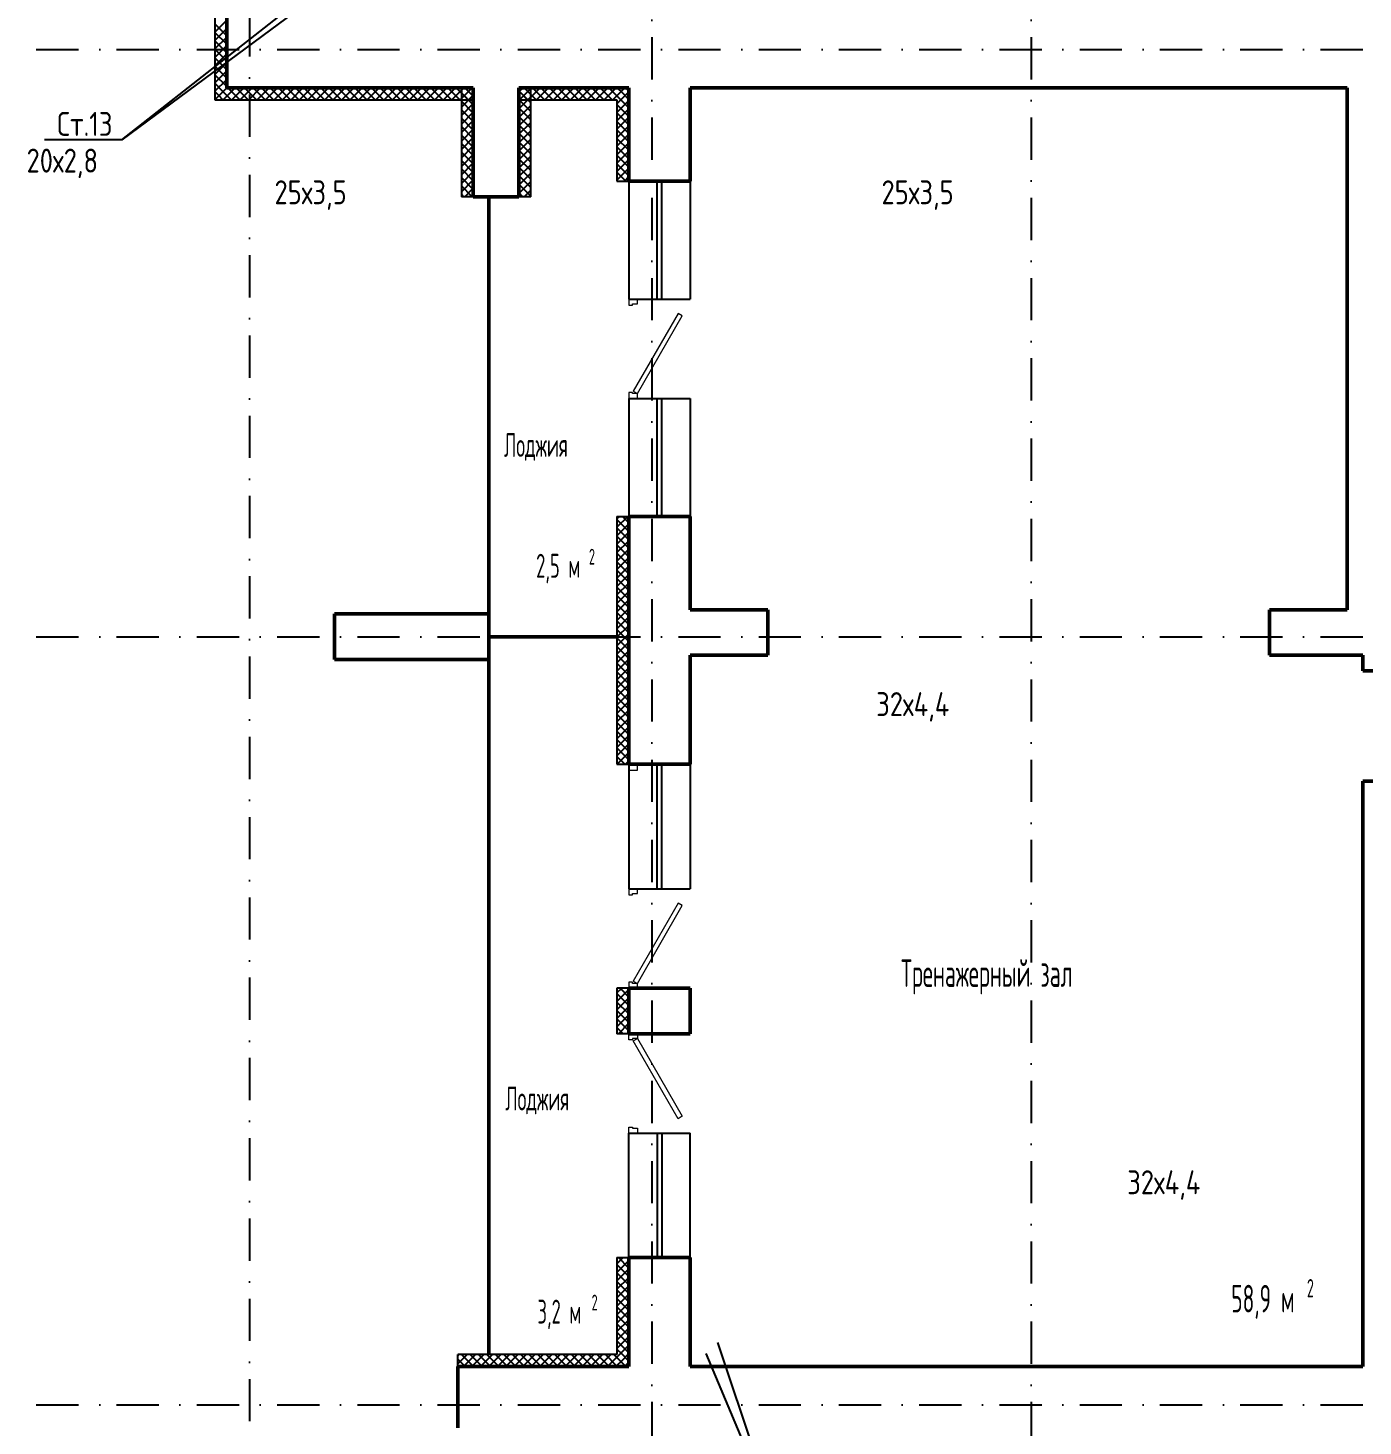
# Model space of a CAD drawing. Extents: x -1560602 to 321118, y -2308202 to -430103.
# Drawn here: x -1505444 to -1494292, y -2182262 to -2170587 of the extents above; entities that cross this region are included whole.
import ezdxf
from ezdxf.enums import TextEntityAlignment as Align

# ---------------------------------------------------------------- set-up
doc = ezdxf.new("R2010")
doc.units = 0
doc.header["$MEASUREMENT"] = 0
doc.linetypes.add('Dot & Dashed', pattern=[670.277762, 352.777767, -176.388884, 0, -141.111112])
doc.linetypes.add('Штрихпунктирная', pattern=[0.670278, 0.352778, -0.176389, 0, -0.141111])
doc.layers.get('0').update_dxf_attribs({"color": 255, "linetype": 'CONTINUOUS'})
doc.layers.add('Двери', color=4, linetype='CONTINUOUS', lineweight=15)
doc.layers.add('стены', color=5, linetype='CONTINUOUS', lineweight=50)
for name, color, linetype in [('Оси', 253, 'Dot & Dashed'), ('отделка', 240, 'CONTINUOUS'), ('Текст', 7, 'CONTINUOUS'), ('Утеплитель', 6, 'CONTINUOUS')]:
    doc.layers.add(name, color=color, linetype=linetype)
doc.styles.get("Standard").update_dxf_attribs({"font": 'spds.shx', "width": 0.7, "height": 250})

msp = doc.modelspace()

# ---------------------------------------------------------------- linework, layer by layer
at = {"color": 0}
for p, q in [((-1503075.2, -2170347.4, 0), (-1504658.8, -2171522.3, 0)), ((-1504658.8, -2171522.3, 0), (-1503169.1, -2170350.5, 0)), ((-1504658.8, -2171522.3, 0), (-1505304.1, -2171522.3, 0)), ((-1499683.6, -2181563.7, 0), (-1499160.5, -2183132.1)), ((-1499160.5, -2183132.1), (-1499777.9, -2181655.4, 0))]:
    msp.add_line(p, q, dxfattribs=at)
at = {"color": 0, "linetype": 'Continuous'}
for p, q in [((-1501593.7, -2175481.2), (-1501593.7, -2171996.2)), ((-1501593.7, -2175861.2), (-1501593.7, -2175481.2)), ((-1501593.7, -2175671.2), (-1500523.7, -2175671.2)), ((-1501593.7, -2181666.2), (-1501593.7, -2175861.2))]:
    msp.add_line(p, q, dxfattribs=at)
at = {"layer": 'Двери', "color": 0, "linetype": 'Continuous'}
for p, q in [((-1500423.7, -2172851.2), (-1500423.7, -2172901.2)), ((-1500353.7, -2172891.2), (-1500353.7, -2172851.2)), ((-1500423.7, -2172901.2), (-1500393.7, -2172901.2)), ((-1500393.7, -2172901.2), (-1500393.7, -2172891.2)), ((-1500393.7, -2172891.2), (-1500353.7, -2172891.2)), ((-1500013.4, -2172971.7), (-1500388.4, -2173621.2)), ((-1499978.7, -2172991.7), (-1500013.4, -2172971.7)), ((-1500353.7, -2173641.2), (-1499978.7, -2172991.7)), ((-1500393.7, -2173631.2), (-1500423.7, -2173631.2)), ((-1500423.7, -2173631.2), (-1500423.7, -2173681.2)), ((-1500393.7, -2173641.2), (-1500393.7, -2173631.2)), ((-1500353.7, -2173641.2), (-1500393.7, -2173641.2)), ((-1500388.4, -2173621.2), (-1500353.7, -2173641.2)), ((-1500353.7, -2173681.2), (-1500353.7, -2173641.2)), ((-1500423.7, -2176736.2), (-1500423.7, -2176786.2)), ((-1500423.7, -2176786.2), (-1500353.7, -2176786.2)), ((-1500353.7, -2176786.2), (-1500353.7, -2176736.2)), ((-1500423.7, -2177776.2), (-1500423.7, -2177826.2)), ((-1500423.7, -2177826.2), (-1500393.7, -2177826.2)), ((-1500393.7, -2177826.2), (-1500393.7, -2177816.2)), ((-1500393.7, -2177816.2), (-1500353.7, -2177816.2)), ((-1500353.7, -2177816.2), (-1500353.7, -2177776.2)), ((-1500013.4, -2177896.7), (-1500388.4, -2178546.2)), ((-1500353.7, -2178566.2), (-1499978.7, -2177916.7)), ((-1499978.7, -2177916.7), (-1500013.4, -2177896.7)), ((-1500393.7, -2178556.2), (-1500423.7, -2178556.2)), ((-1500423.7, -2178556.2), (-1500423.7, -2178606.2)), ((-1500393.7, -2178566.2), (-1500393.7, -2178556.2)), ((-1500353.7, -2178566.2), (-1500393.7, -2178566.2)), ((-1500388.4, -2178546.2), (-1500353.7, -2178566.2)), ((-1500353.7, -2178606.2), (-1500353.7, -2178566.2)), ((-1500423.7, -2179036.2), (-1500423.7, -2178986.2)), ((-1500393.7, -2179036.2), (-1500423.7, -2179036.2)), ((-1500353.7, -2179026.2), (-1500393.7, -2179026.2)), ((-1500393.7, -2179026.2), (-1500393.7, -2179036.2)), ((-1500388.4, -2179046.2), (-1500353.7, -2179026.2)), ((-1500013.4, -2179695.7), (-1500388.4, -2179046.2)), ((-1500353.7, -2178986.2), (-1500353.7, -2179026.2)), ((-1500353.7, -2179026.2), (-1499978.7, -2179675.7)), ((-1499978.7, -2179675.7), (-1500013.4, -2179695.7)), ((-1500423.7, -2179816.2), (-1500423.7, -2179766.2)), ((-1500423.7, -2179766.2), (-1500393.7, -2179766.2)), ((-1500393.7, -2179766.2), (-1500393.7, -2179776.2)), ((-1500393.7, -2179776.2), (-1500353.7, -2179776.2)), ((-1500353.7, -2179776.2), (-1500353.7, -2179816.2))]:
    msp.add_line(p, q, dxfattribs=at)
at = {"layer": 'Оси', "color": 0, "linetype": 'Штрихпунктирная', "lineweight": -3, "ltscale": 1000}
for p, q in [((-1500233.7, -2155916.2), (-1500233.7, -2200993.8)), ((-1497063.7, -2155916.2), (-1497063.7, -2213001.2)), ((-1503593.7, -2157736.2), (-1503593.7, -2188846.2)), ((-1505373.6, -2170766.2), (-1478918.7, -2170766.2)), ((-1505373.6, -2175671.2), (-1478918.7, -2175671.2)), ((-1505373.6, -2182086.2), (-1478918.7, -2182086.2))]:
    msp.add_line(p, q, dxfattribs=at)
at = {"layer": 'отделка', "color": 0, "ltscale": 100}
for p, q in [((-1500423.7, -2171866.2), (-1500423.7, -2172851.2)), ((-1500188.7, -2172851.2), (-1500188.7, -2171866.2)), ((-1500148.7, -2172851.2), (-1500148.7, -2171866.2)), ((-1499913.7, -2171866.2), (-1499913.7, -2172851.2)), ((-1500423.7, -2172851.2), (-1499913.7, -2172851.2)), ((-1500423.7, -2173681.2), (-1500423.7, -2174666.2)), ((-1500423.7, -2173681.2), (-1499913.7, -2173681.2)), ((-1500188.7, -2174666.2), (-1500188.7, -2173681.2)), ((-1500148.7, -2174666.2), (-1500148.7, -2173681.2)), ((-1499913.7, -2173681.2), (-1499913.7, -2174666.2)), ((-1500423.7, -2176736.2), (-1500423.7, -2177776.2)), ((-1500188.7, -2177776.2), (-1500188.7, -2176736.2)), ((-1500148.7, -2177776.2), (-1500148.7, -2176736.2)), ((-1499913.7, -2176736.2), (-1499913.7, -2177776.2)), ((-1500423.7, -2177776.2), (-1499913.7, -2177776.2)), ((-1500423.7, -2180856.2), (-1500423.7, -2179816.2)), ((-1500423.7, -2179816.2), (-1499913.7, -2179816.2)), ((-1500188.7, -2179816.2), (-1500188.7, -2180856.2)), ((-1500148.7, -2179816.2), (-1500148.7, -2180856.2)), ((-1499913.7, -2180856.2), (-1499913.7, -2179816.2))]:
    msp.add_line(p, q, dxfattribs=at)
at = {"layer": 'стены', "color": 0, "linetype": 'Continuous'}
for p, q in [((-1503783.7, -2158546.2), (-1503783.7, -2171086.2)), ((-1503783.7, -2171086.2), (-1501723.7, -2171086.2)), ((-1501723.7, -2171086.2), (-1501723.7, -2171996.2)), ((-1501343.7, -2171086.2), (-1501343.7, -2171996.2)), ((-1501343.7, -2171086.2), (-1500423.7, -2171086.2)), ((-1500423.7, -2171086.2), (-1500423.7, -2171866.2)), ((-1499913.7, -2171086.2), (-1494423.7, -2171086.2)), ((-1499913.7, -2171866.2), (-1499913.7, -2171086.2)), ((-1494423.7, -2171086.2), (-1494423.7, -2175446.2)), ((-1500423.7, -2171866.2), (-1500353.7, -2171866.2)), ((-1500423.7, -2171866.2), (-1500353.7, -2171866.2)), ((-1500353.7, -2171866.2), (-1499913.7, -2171866.2)), ((-1501723.7, -2171996.2), (-1501343.7, -2171996.2)), ((-1500423.7, -2174666.2), (-1500423.7, -2176736.2)), ((-1500423.7, -2174666.2), (-1500353.7, -2174666.2)), ((-1500423.7, -2174666.2), (-1500353.7, -2174666.2)), ((-1500353.7, -2174666.2), (-1499913.7, -2174666.2)), ((-1499913.7, -2175446.2), (-1499913.7, -2174666.2)), ((-1501593.7, -2175481.2), (-1502883.7, -2175481.2)), ((-1502883.7, -2175481.2), (-1502883.7, -2175861.2)), ((-1499263.7, -2175446.2), (-1499913.7, -2175446.2)), ((-1499263.7, -2175446.2), (-1499263.7, -2175826.2)), ((-1494423.7, -2175446.2), (-1495073.7, -2175446.2)), ((-1495073.7, -2175446.2), (-1495073.7, -2175826.2)), ((-1502883.7, -2175861.2), (-1501593.7, -2175861.2)), ((-1499913.7, -2176736.2), (-1499913.7, -2175826.2)), ((-1499913.7, -2175826.2), (-1499263.7, -2175826.2)), ((-1495073.7, -2175826.2), (-1494293.7, -2175826.2)), ((-1494293.7, -2175826.2), (-1494293.7, -2175956.2)), ((-1493913.7, -2175956.2), (-1494293.7, -2175956.2)), ((-1500423.7, -2176736.2), (-1499913.7, -2176736.2)), ((-1493913.7, -2176876.2), (-1494293.7, -2176876.2)), ((-1494293.7, -2176876.2), (-1494293.7, -2181766.2)), ((-1500423.7, -2178606.2), (-1500423.7, -2178986.2)), ((-1500353.7, -2178606.2), (-1500423.7, -2178606.2)), ((-1500423.7, -2178606.2), (-1500353.7, -2178606.2)), ((-1500353.7, -2178606.2), (-1500423.7, -2178606.2)), ((-1499913.7, -2178606.2), (-1500353.7, -2178606.2)), ((-1499913.7, -2178986.2), (-1499913.7, -2178606.2)), ((-1500353.7, -2178986.2), (-1500423.7, -2178986.2)), ((-1500423.7, -2178986.2), (-1500353.7, -2178986.2)), ((-1500353.7, -2178986.2), (-1500423.7, -2178986.2)), ((-1499913.7, -2178986.2), (-1500353.7, -2178986.2)), ((-1500423.7, -2180856.2), (-1500423.7, -2181766.2)), ((-1500423.7, -2180856.2), (-1500353.7, -2180856.2)), ((-1500423.7, -2180856.2), (-1500353.7, -2180856.2)), ((-1500353.7, -2180856.2), (-1499913.7, -2180856.2)), ((-1499913.7, -2181766.2), (-1499913.7, -2180856.2)), ((-1501853.7, -2181766.2), (-1500423.7, -2181766.2)), ((-1501853.7, -2182276.2), (-1501853.7, -2181766.2)), ((-1500423.7, -2181766.2), (-1500423.7, -2181766.2)), ((-1494293.7, -2181766.2), (-1499913.7, -2181766.2)), ((-1494293.7, -2181766.2), (-1499913.7, -2181766.2))]:
    msp.add_line(p, q, dxfattribs=at)
at = {"layer": 'стены', "color": 0, "ltscale": 100}
for p, q in [((-1501593.7, -2171996.2), (-1501593.7, -2181666.2)), ((-1500523.7, -2175671.2), (-1501593.7, -2175671.2))]:
    msp.add_line(p, q, dxfattribs=at)
at = {"layer": 'Утеплитель', "color": 0, "linetype": 'Continuous'}
for p, q in [((-1503883.7, -2158446.2), (-1503883.7, -2171186.2)), ((-1503883.7, -2170621.4), (-1503783.7, -2170521.4)), ((-1503783.7, -2170653.1), (-1503883.7, -2170553.1)), ((-1503883.7, -2170692.1), (-1503783.7, -2170592.1)), ((-1503783.7, -2170723.9), (-1503883.7, -2170623.9)), ((-1503883.7, -2170762.9), (-1503783.7, -2170662.9)), ((-1503783.7, -2170794.6), (-1503883.7, -2170694.6)), ((-1503883.7, -2170833.6), (-1503783.7, -2170733.6)), ((-1503783.7, -2170865.3), (-1503883.7, -2170765.3)), ((-1503883.7, -2170904.3), (-1503783.7, -2170804.3)), ((-1503783.7, -2170936), (-1503883.7, -2170836)), ((-1503883.7, -2170975), (-1503783.7, -2170875)), ((-1503783.7, -2171006.7), (-1503883.7, -2170906.7)), ((-1503883.7, -2171045.7), (-1503783.7, -2170945.7)), ((-1503783.7, -2171077.4), (-1503883.7, -2170977.4)), ((-1503883.7, -2171116.4), (-1503783.7, -2171016.4)), ((-1503814.7, -2171117.2), (-1503883.7, -2171048.1)), ((-1503882.8, -2171186.2), (-1503782.8, -2171086.2)), ((-1503812.1, -2171186.2), (-1503712.1, -2171086.2)), ((-1503674.9, -2171186.2), (-1503774.9, -2171086.2)), ((-1503741.4, -2171186.2), (-1503641.4, -2171086.2)), ((-1503604.2, -2171186.2), (-1503704.2, -2171086.2)), ((-1503670.7, -2171186.2), (-1503570.7, -2171086.2)), ((-1503533.5, -2171186.2), (-1503633.5, -2171086.2)), ((-1503600, -2171186.2), (-1503500, -2171086.2)), ((-1503462.8, -2171186.2), (-1503562.8, -2171086.2)), ((-1503529.3, -2171186.2), (-1503429.3, -2171086.2)), ((-1503392.1, -2171186.2), (-1503492.1, -2171086.2)), ((-1503458.6, -2171186.2), (-1503358.6, -2171086.2)), ((-1503321.4, -2171186.2), (-1503421.4, -2171086.2)), ((-1503387.8, -2171186.2), (-1503287.8, -2171086.2)), ((-1503250.7, -2171186.2), (-1503350.7, -2171086.2)), ((-1503317.1, -2171186.2), (-1503217.1, -2171086.2)), ((-1503180, -2171186.2), (-1503280, -2171086.2)), ((-1503246.4, -2171186.2), (-1503146.4, -2171086.2)), ((-1503109.3, -2171186.2), (-1503209.3, -2171086.2)), ((-1503175.7, -2171186.2), (-1503075.7, -2171086.2)), ((-1503038.5, -2171186.2), (-1503138.5, -2171086.2)), ((-1503105, -2171186.2), (-1503005, -2171086.2)), ((-1502967.8, -2171186.2), (-1503067.8, -2171086.2)), ((-1503034.3, -2171186.2), (-1502934.3, -2171086.2)), ((-1502897.1, -2171186.2), (-1502997.1, -2171086.2)), ((-1502963.6, -2171186.2), (-1502863.6, -2171086.2)), ((-1502826.4, -2171186.2), (-1502926.4, -2171086.2)), ((-1502892.9, -2171186.2), (-1502792.9, -2171086.2)), ((-1502755.7, -2171186.2), (-1502855.7, -2171086.2)), ((-1502822.2, -2171186.2), (-1502722.2, -2171086.2)), ((-1502685, -2171186.2), (-1502785, -2171086.2)), ((-1502751.4, -2171186.2), (-1502651.4, -2171086.2)), ((-1502614.3, -2171186.2), (-1502714.3, -2171086.2)), ((-1502680.7, -2171186.2), (-1502580.7, -2171086.2)), ((-1502543.6, -2171186.2), (-1502643.6, -2171086.2)), ((-1502610, -2171186.2), (-1502510, -2171086.2)), ((-1502472.9, -2171186.2), (-1502572.9, -2171086.2)), ((-1502539.3, -2171186.2), (-1502439.3, -2171086.2)), ((-1502402.1, -2171186.2), (-1502502.1, -2171086.2)), ((-1502468.6, -2171186.2), (-1502368.6, -2171086.2)), ((-1502331.4, -2171186.2), (-1502431.4, -2171086.2)), ((-1502397.9, -2171186.2), (-1502297.9, -2171086.2)), ((-1502260.7, -2171186.2), (-1502360.7, -2171086.2)), ((-1502327.2, -2171186.2), (-1502227.2, -2171086.2)), ((-1502190, -2171186.2), (-1502290, -2171086.2)), ((-1502256.5, -2171186.2), (-1502156.5, -2171086.2)), ((-1502119.3, -2171186.2), (-1502219.3, -2171086.2)), ((-1502185.8, -2171186.2), (-1502085.8, -2171086.2)), ((-1502048.6, -2171186.2), (-1502148.6, -2171086.2)), ((-1502115.1, -2171186.2), (-1502015.1, -2171086.2)), ((-1501977.9, -2171186.2), (-1502077.9, -2171086.2)), ((-1502044.3, -2171186.2), (-1501944.3, -2171086.2)), ((-1501907.2, -2171186.2), (-1502007.2, -2171086.2)), ((-1501973.6, -2171186.2), (-1501873.6, -2171086.2)), ((-1501836.5, -2171186.2), (-1501936.5, -2171086.2)), ((-1501902.9, -2171186.2), (-1501802.9, -2171086.2)), ((-1501765.7, -2171186.2), (-1501865.7, -2171086.2)), ((-1501832.2, -2171186.2), (-1501732.2, -2171086.2)), ((-1501823.7, -2171086.2), (-1501823.7, -2171996.2)), ((-1501823.7, -2171107), (-1501802.9, -2171086.2)), ((-1501823.7, -2171177.7), (-1501732.2, -2171086.2)), ((-1501723.7, -2171157.5), (-1501795, -2171086.2)), ((-1501723.7, -2171157.5), (-1501795, -2171086.2)), ((-1501723.7, -2171086.8), (-1501724.3, -2171086.2)), ((-1501723.7, -2171086.8), (-1501724.3, -2171086.2)), ((-1501343.7, -2171122), (-1501307.9, -2171086.2)), ((-1501343.7, -2171122), (-1501307.9, -2171086.2)), ((-1501343.7, -2171192.7), (-1501243.7, -2171092.7)), ((-1501337.2, -2171186.2), (-1501237.2, -2171086.2)), ((-1501200.1, -2171186.2), (-1501300.1, -2171086.2)), ((-1501243.7, -2171142.5), (-1501300.1, -2171086.2)), ((-1501266.5, -2171186.2), (-1501166.5, -2171086.2)), ((-1501243.7, -2171996.2), (-1501243.7, -2171086.2)), ((-1501129.4, -2171186.2), (-1501229.4, -2171086.2)), ((-1501195.8, -2171186.2), (-1501095.8, -2171086.2)), ((-1501058.6, -2171186.2), (-1501158.6, -2171086.2)), ((-1501125.1, -2171186.2), (-1501025.1, -2171086.2)), ((-1500987.9, -2171186.2), (-1501087.9, -2171086.2)), ((-1501054.4, -2171186.2), (-1500954.4, -2171086.2)), ((-1500917.2, -2171186.2), (-1501017.2, -2171086.2)), ((-1500983.7, -2171186.2), (-1500883.7, -2171086.2)), ((-1500846.5, -2171186.2), (-1500946.5, -2171086.2)), ((-1500913, -2171186.2), (-1500813, -2171086.2)), ((-1500775.8, -2171186.2), (-1500875.8, -2171086.2)), ((-1500842.3, -2171186.2), (-1500742.3, -2171086.2)), ((-1500705.1, -2171186.2), (-1500805.1, -2171086.2)), ((-1500771.5, -2171186.2), (-1500671.5, -2171086.2)), ((-1500634.4, -2171186.2), (-1500734.4, -2171086.2)), ((-1500700.8, -2171186.2), (-1500600.8, -2171086.2)), ((-1500563.7, -2171186.2), (-1500663.7, -2171086.2)), ((-1500630.1, -2171186.2), (-1500530.1, -2171086.2)), ((-1500508.3, -2171170.8), (-1500593, -2171086.2)), ((-1500559.4, -2171186.2), (-1500459.4, -2171086.2)), ((-1500473, -2171135.5), (-1500522.2, -2171086.2)), ((-1500437.6, -2171100.1), (-1500451.5, -2171086.2)), ((-1500423.7, -2171114), (-1500437.6, -2171100.1)), ((-1503850, -2171152.5), (-1503883.7, -2171118.8)), ((-1503883.7, -2171186.2), (-1501723.7, -2171186.2)), ((-1503816.4, -2171186.2), (-1503850, -2171152.5)), ((-1503745.6, -2171186.2), (-1503814.7, -2171117.2)), ((-1501723.7, -2171228.2), (-1501823.7, -2171128.2)), ((-1501823.7, -2171248.4), (-1501723.7, -2171148.4)), ((-1501723.7, -2171298.9), (-1501823.7, -2171198.9)), ((-1501823.7, -2171319.2), (-1501723.7, -2171219.2)), ((-1501761.5, -2171186.2), (-1501723.7, -2171148.4)), ((-1501270.8, -2171186.2), (-1501343.7, -2171113.2)), ((-1501243.7, -2171213.2), (-1501343.7, -2171113.2)), ((-1501343.7, -2171263.4), (-1501243.7, -2171163.4)), ((-1501341.5, -2171186.2), (-1501343.7, -2171184)), ((-1501243.7, -2171284), (-1501343.7, -2171184)), ((-1501343.7, -2171186.2), (-1500523.7, -2171186.2)), ((-1500523.7, -2171221.2), (-1500423.7, -2171121.2)), ((-1500523.7, -2171186.2), (-1500523.7, -2171866.2)), ((-1500523.7, -2171291.9), (-1500423.7, -2171191.9)), ((-1500423.7, -2171255.4), (-1500508.3, -2171170.8)), ((-1500423.7, -2171184.7), (-1500473, -2171135.5)), ((-1501723.7, -2171369.6), (-1501823.7, -2171269.6)), ((-1501823.7, -2171389.9), (-1501723.7, -2171289.9)), ((-1501723.7, -2171440.4), (-1501823.7, -2171340.4)), ((-1501343.7, -2171334.1), (-1501243.7, -2171234.1)), ((-1501243.7, -2171354.7), (-1501343.7, -2171254.7)), ((-1501343.7, -2171404.8), (-1501243.7, -2171304.8)), ((-1501243.7, -2171425.4), (-1501343.7, -2171325.4)), ((-1500423.7, -2171326.1), (-1500523.7, -2171226.1)), ((-1500523.7, -2171362.7), (-1500423.7, -2171262.7)), ((-1500423.7, -2171396.8), (-1500523.7, -2171296.8)), ((-1500523.7, -2171433.4), (-1500423.7, -2171333.4)), ((-1501823.7, -2171460.6), (-1501723.7, -2171360.6)), ((-1501723.7, -2171511.1), (-1501823.7, -2171411.1)), ((-1501823.7, -2171531.3), (-1501723.7, -2171431.3)), ((-1501343.7, -2171475.5), (-1501243.7, -2171375.5)), ((-1501243.7, -2171496.1), (-1501343.7, -2171396.1)), ((-1501343.7, -2171546.3), (-1501243.7, -2171446.3)), ((-1500423.7, -2171467.6), (-1500523.7, -2171367.6)), ((-1500523.7, -2171504.1), (-1500423.7, -2171404.1)), ((-1500423.7, -2171538.3), (-1500523.7, -2171438.3)), ((-1501723.7, -2171581.8), (-1501823.7, -2171481.8)), ((-1501823.7, -2171602), (-1501723.7, -2171502)), ((-1501723.7, -2171652.5), (-1501823.7, -2171552.5)), ((-1501823.7, -2171672.7), (-1501723.7, -2171572.7)), ((-1501243.7, -2171566.8), (-1501343.7, -2171466.8)), ((-1501343.7, -2171617), (-1501243.7, -2171517)), ((-1501243.7, -2171637.5), (-1501343.7, -2171537.5)), ((-1500523.7, -2171574.8), (-1500423.7, -2171474.8)), ((-1500423.7, -2171609), (-1500523.7, -2171509)), ((-1500523.7, -2171645.5), (-1500423.7, -2171545.5)), ((-1501723.7, -2171723.2), (-1501823.7, -2171623.2)), ((-1501823.7, -2171743.4), (-1501723.7, -2171643.4)), ((-1501343.7, -2171687.7), (-1501243.7, -2171587.7)), ((-1501243.7, -2171708.2), (-1501343.7, -2171608.2)), ((-1501343.7, -2171758.4), (-1501243.7, -2171658.4)), ((-1501243.7, -2171778.9), (-1501343.7, -2171678.9)), ((-1500423.7, -2171679.7), (-1500523.7, -2171579.7)), ((-1500523.7, -2171716.2), (-1500423.7, -2171616.2)), ((-1500423.7, -2171750.4), (-1500523.7, -2171650.4)), ((-1500523.7, -2171786.9), (-1500423.7, -2171686.9)), ((-1501723.7, -2171793.9), (-1501823.7, -2171693.9)), ((-1501823.7, -2171814.1), (-1501723.7, -2171714.1)), ((-1501723.7, -2171864.6), (-1501823.7, -2171764.6)), ((-1501823.7, -2171884.8), (-1501723.7, -2171784.8)), ((-1501343.7, -2171829.1), (-1501243.7, -2171729.1)), ((-1501243.7, -2171849.6), (-1501343.7, -2171749.6)), ((-1501343.7, -2171899.8), (-1501243.7, -2171799.8)), ((-1500423.7, -2171821.1), (-1500523.7, -2171721.1)), ((-1500523.7, -2171857.6), (-1500423.7, -2171757.6)), ((-1500449.4, -2171866.2), (-1500523.7, -2171791.8)), ((-1501723.7, -2171935.3), (-1501823.7, -2171835.3)), ((-1501823.7, -2171955.5), (-1501723.7, -2171855.5)), ((-1501733.6, -2171996.2), (-1501823.7, -2171906)), ((-1501243.7, -2171920.4), (-1501343.7, -2171820.4)), ((-1501343.7, -2171970.5), (-1501243.7, -2171870.5)), ((-1501243.7, -2171991.1), (-1501343.7, -2171891.1)), ((-1500520.1, -2171866.2), (-1500523.7, -2171862.5)), ((-1500523.7, -2171866.2), (-1500423.7, -2171866.2)), ((-1500461.6, -2171866.2), (-1500423.7, -2171828.3)), ((-1501804.3, -2171996.2), (-1501823.7, -2171976.7)), ((-1501793.7, -2171996.2), (-1501723.7, -2171926.3)), ((-1501309.3, -2171996.2), (-1501343.7, -2171961.8)), ((-1501298.7, -2171996.2), (-1501243.7, -2171941.2)), ((-1500523.7, -2174666.2), (-1500423.7, -2174666.2)), ((-1500523.7, -2174666.2), (-1500523.7, -2176736.2)), ((-1500523.7, -2174686.1), (-1500503.9, -2174666.2)), ((-1500523.7, -2174756.8), (-1500433.2, -2174666.2)), ((-1500423.7, -2174791), (-1500523.7, -2174691)), ((-1500523.7, -2174827.5), (-1500423.7, -2174727.5)), ((-1500423.7, -2174720.3), (-1500477.8, -2174666.2)), ((-1500423.7, -2174861.7), (-1500523.7, -2174761.7)), ((-1500523.7, -2174898.2), (-1500423.7, -2174798.2)), ((-1500423.7, -2174932.4), (-1500523.7, -2174832.4)), ((-1500523.7, -2174968.9), (-1500423.7, -2174868.9)), ((-1500423.7, -2175003.1), (-1500523.7, -2174903.1)), ((-1500523.7, -2175039.6), (-1500423.7, -2174939.6)), ((-1500423.7, -2175073.8), (-1500523.7, -2174973.8)), ((-1500523.7, -2175110.3), (-1500423.7, -2175010.3)), ((-1500423.7, -2175144.5), (-1500523.7, -2175044.5)), ((-1500523.7, -2175181), (-1500423.7, -2175081)), ((-1500423.7, -2175215.2), (-1500523.7, -2175115.2)), ((-1500523.7, -2175251.7), (-1500423.7, -2175151.7)), ((-1500423.7, -2175285.9), (-1500523.7, -2175185.9)), ((-1500523.7, -2175322.5), (-1500423.7, -2175222.5)), ((-1500423.7, -2175356.6), (-1500523.7, -2175256.6)), ((-1500523.7, -2175393.2), (-1500423.7, -2175293.2)), ((-1500423.7, -2175427.4), (-1500523.7, -2175327.4)), ((-1500523.7, -2175463.9), (-1500423.7, -2175363.9)), ((-1500423.7, -2175498.1), (-1500523.7, -2175398.1)), ((-1500523.7, -2175534.6), (-1500423.7, -2175434.6)), ((-1500423.7, -2175568.8), (-1500523.7, -2175468.8)), ((-1500523.7, -2175605.3), (-1500423.7, -2175505.3)), ((-1500423.7, -2175639.5), (-1500523.7, -2175539.5)), ((-1500523.7, -2175676), (-1500423.7, -2175576)), ((-1500423.7, -2175710.2), (-1500523.7, -2175610.2)), ((-1500523.7, -2175746.7), (-1500423.7, -2175646.7)), ((-1500423.7, -2175780.9), (-1500523.7, -2175680.9)), ((-1500523.7, -2175817.4), (-1500423.7, -2175717.4)), ((-1500423.7, -2175851.6), (-1500523.7, -2175751.6)), ((-1500523.7, -2175888.1), (-1500423.7, -2175788.1)), ((-1500423.7, -2175922.3), (-1500523.7, -2175822.3)), ((-1500523.7, -2175958.9), (-1500423.7, -2175858.9)), ((-1500423.7, -2175993), (-1500523.7, -2175893)), ((-1500523.7, -2176029.6), (-1500423.7, -2175929.6)), ((-1500423.7, -2176063.8), (-1500523.7, -2175963.8)), ((-1500523.7, -2176100.3), (-1500423.7, -2176000.3)), ((-1500423.7, -2176134.5), (-1500523.7, -2176034.5)), ((-1500523.7, -2176171), (-1500423.7, -2176071)), ((-1500423.7, -2176205.2), (-1500523.7, -2176105.2)), ((-1500523.7, -2176241.7), (-1500423.7, -2176141.7)), ((-1500423.7, -2176275.9), (-1500523.7, -2176175.9)), ((-1500523.7, -2176312.4), (-1500423.7, -2176212.4)), ((-1500423.7, -2176346.6), (-1500523.7, -2176246.6)), ((-1500523.7, -2176383.1), (-1500423.7, -2176283.1)), ((-1500423.7, -2176417.3), (-1500523.7, -2176317.3)), ((-1500523.7, -2176453.8), (-1500423.7, -2176353.8)), ((-1500423.7, -2176488), (-1500523.7, -2176388)), ((-1500523.7, -2176524.5), (-1500423.7, -2176424.5)), ((-1500423.7, -2176558.7), (-1500523.7, -2176458.7)), ((-1500523.7, -2176595.2), (-1500423.7, -2176495.2)), ((-1500423.7, -2176629.4), (-1500523.7, -2176529.4)), ((-1500523.7, -2176666), (-1500423.7, -2176566)), ((-1500423.7, -2176700.1), (-1500523.7, -2176600.1)), ((-1500458.4, -2176736.2), (-1500523.7, -2176670.9)), ((-1500523.3, -2176736.2), (-1500423.7, -2176636.7)), ((-1500452.6, -2176736.2), (-1500423.7, -2176707.4)), ((-1500523.7, -2176736.2), (-1500423.7, -2176736.2)), ((-1500423.7, -2178606.2), (-1500523.7, -2178606.2)), ((-1500523.7, -2178606.2), (-1500523.7, -2178986.2)), ((-1500523.7, -2178645.9), (-1500484.1, -2178606.2)), ((-1500523.7, -2178716.6), (-1500423.7, -2178616.6)), ((-1500423.7, -2178750.8), (-1500523.7, -2178650.8)), ((-1500523.7, -2178787.3), (-1500423.7, -2178687.3)), ((-1500423.7, -2178680), (-1500497.6, -2178606.2)), ((-1500423.7, -2178609.3), (-1500426.9, -2178606.2)), ((-1500423.7, -2178821.5), (-1500523.7, -2178721.5)), ((-1500523.7, -2178858), (-1500423.7, -2178758)), ((-1500423.7, -2178892.2), (-1500523.7, -2178792.2)), ((-1500523.7, -2178928.7), (-1500423.7, -2178828.7)), ((-1500423.7, -2178962.9), (-1500523.7, -2178862.9)), ((-1500510.5, -2178986.2), (-1500423.7, -2178899.4)), ((-1500471.1, -2178986.2), (-1500523.7, -2178933.6)), ((-1500423.7, -2178986.2), (-1500523.7, -2178986.2)), ((-1500439.8, -2178986.2), (-1500423.7, -2178970.1)), ((-1500523.7, -2180856.2), (-1500423.7, -2180856.2)), ((-1500523.7, -2180856.2), (-1500523.7, -2181666.2)), ((-1500523.7, -2180908.6), (-1500471.3, -2180856.2)), ((-1500523.7, -2180979.3), (-1500423.7, -2180879.3)), ((-1500423.7, -2181013.5), (-1500523.7, -2180913.5)), ((-1500423.7, -2180942.8), (-1500510.3, -2180856.2)), ((-1500423.7, -2180872.1), (-1500439.6, -2180856.2)), ((-1500523.7, -2181050), (-1500423.7, -2180950)), ((-1500423.7, -2181084.2), (-1500523.7, -2180984.2)), ((-1500523.7, -2181120.7), (-1500423.7, -2181020.7)), ((-1500423.7, -2181154.9), (-1500523.7, -2181054.9)), ((-1500523.7, -2181191.4), (-1500423.7, -2181091.4)), ((-1500423.7, -2181225.6), (-1500523.7, -2181125.6)), ((-1500523.7, -2181262.2), (-1500423.7, -2181162.2)), ((-1500423.7, -2181296.3), (-1500523.7, -2181196.3)), ((-1500523.7, -2181332.9), (-1500423.7, -2181232.9)), ((-1500423.7, -2181367.1), (-1500523.7, -2181267.1)), ((-1500523.7, -2181403.6), (-1500423.7, -2181303.6)), ((-1500423.7, -2181437.8), (-1500523.7, -2181337.8)), ((-1500523.7, -2181474.3), (-1500423.7, -2181374.3)), ((-1500423.7, -2181508.5), (-1500523.7, -2181408.5)), ((-1500523.7, -2181545), (-1500423.7, -2181445)), ((-1500423.7, -2181579.2), (-1500523.7, -2181479.2)), ((-1500523.7, -2181615.7), (-1500423.7, -2181515.7)), ((-1500423.7, -2181649.9), (-1500523.7, -2181549.9)), ((-1500503.5, -2181666.2), (-1500423.7, -2181586.4)), ((-1500523.7, -2181666.2), (-1501853.7, -2181666.2)), ((-1501853.7, -2181766.2), (-1501853.7, -2181666.2)), ((-1501853.7, -2181672.9), (-1501847, -2181666.2)), ((-1501853.7, -2181743.6), (-1501776.3, -2181666.2)), ((-1501792.3, -2181766.2), (-1501853.7, -2181704.8)), ((-1501721.6, -2181766.2), (-1501821.6, -2181666.2)), ((-1501805.6, -2181766.2), (-1501705.6, -2181666.2)), ((-1501650.9, -2181766.2), (-1501750.9, -2181666.2)), ((-1501734.9, -2181766.2), (-1501634.9, -2181666.2)), ((-1501580.2, -2181766.2), (-1501680.2, -2181666.2)), ((-1501664.2, -2181766.2), (-1501564.2, -2181666.2)), ((-1501509.5, -2181766.2), (-1501609.5, -2181666.2)), ((-1501593.5, -2181766.2), (-1501493.5, -2181666.2)), ((-1501438.8, -2181766.2), (-1501538.8, -2181666.2)), ((-1501522.8, -2181766.2), (-1501422.8, -2181666.2)), ((-1501368.1, -2181766.2), (-1501468.1, -2181666.2)), ((-1501452.1, -2181766.2), (-1501352.1, -2181666.2)), ((-1501297.4, -2181766.2), (-1501397.4, -2181666.2)), ((-1501381.3, -2181766.2), (-1501281.3, -2181666.2)), ((-1501226.7, -2181766.2), (-1501326.7, -2181666.2)), ((-1501310.6, -2181766.2), (-1501210.6, -2181666.2)), ((-1501156, -2181766.2), (-1501256, -2181666.2)), ((-1501239.9, -2181766.2), (-1501139.9, -2181666.2)), ((-1501085.2, -2181766.2), (-1501185.2, -2181666.2)), ((-1501169.2, -2181766.2), (-1501069.2, -2181666.2)), ((-1501014.5, -2181766.2), (-1501114.5, -2181666.2)), ((-1501098.5, -2181766.2), (-1500998.5, -2181666.2)), ((-1500943.8, -2181766.2), (-1501043.8, -2181666.2)), ((-1501027.8, -2181766.2), (-1500927.8, -2181666.2)), ((-1500873.1, -2181766.2), (-1500973.1, -2181666.2)), ((-1500957.1, -2181766.2), (-1500857.1, -2181666.2)), ((-1500802.4, -2181766.2), (-1500902.4, -2181666.2)), ((-1500886.4, -2181766.2), (-1500786.4, -2181666.2)), ((-1500731.7, -2181766.2), (-1500831.7, -2181666.2)), ((-1500815.7, -2181766.2), (-1500715.7, -2181666.2)), ((-1500661, -2181766.2), (-1500761, -2181666.2)), ((-1500744.9, -2181766.2), (-1500644.9, -2181666.2)), ((-1500590.3, -2181766.2), (-1500690.3, -2181666.2)), ((-1500674.2, -2181766.2), (-1500574.2, -2181666.2)), ((-1500523.7, -2181762), (-1500619.6, -2181666.2)), ((-1500603.5, -2181766.2), (-1500523.7, -2181686.4)), ((-1500523.7, -2181691.3), (-1500548.8, -2181666.2)), ((-1500478.1, -2181666.2), (-1500523.7, -2181620.6)), ((-1500523.7, -2181686.4), (-1500514.4, -2181677.1)), ((-1500448.8, -2181766.2), (-1500523.7, -2181691.3)), ((-1500523.7, -2181757.1), (-1500481.7, -2181715.1)), ((-1500514.4, -2181677.1), (-1500503.5, -2181666.2)), ((-1500481.7, -2181715.1), (-1500432.8, -2181666.2)), ((-1500423.7, -2181720.6), (-1500478.1, -2181666.2)), ((-1500449, -2181753.1), (-1500423.7, -2181727.8)), ((-1500432.8, -2181666.2), (-1500423.7, -2181657.1)), ((-1500532.8, -2181766.2), (-1500523.7, -2181757.1)), ((-1500519.6, -2181766.2), (-1500523.7, -2181762)), ((-1500462.1, -2181766.2), (-1500449, -2181753.1))]:
    msp.add_line(p, q, dxfattribs=at)
at = {"layer": 'Утеплитель', "color": 0, "ltscale": 100}
for p, q in [((-1501723.7, -2171996.2), (-1501823.7, -2171996.2)), ((-1501243.7, -2171996.2), (-1501343.7, -2171996.2))]:
    msp.add_line(p, q, dxfattribs=at)

# ---------------------------------------------------------------- texts
at = {"color": 0}
msp.add_text('Ст.13', height=200, dxfattribs=at).set_placement((-1504968.5, -2171388.6, 0), align=Align.MIDDLE_CENTER)
for s, p in [('20х2,8', (-1505455.1, -2171795)), ('25х3,5', (-1503384.2, -2172059.5)), ('25х3,5', (-1498314.3, -2172059.5)), ('32х4,4', (-1498358.5, -2176333.7)), ('32х4,4', (-1496261.7, -2180326.8))]:
    msp.add_text(s, height=200, dxfattribs=at).set_placement(p)
at = {"layer": 'Текст', "color": 0, "linetype": 'Continuous', "width": 0.7}
for s, height, p in [('Лоджия', 200, (-1501467.5, -2174169.6)), ('2', 132, (-1500758.2, -2175068.6)), ('2,5 м', 200, (-1501199.2, -2175178.6)), ('Тренажерный зал', 230, (-1498151.8, -2178595.1)), ('Лоджия', 200, (-1501456.1, -2179627.2)), ('58,9 м', 230, (-1495392.8, -2181313.5)), ('2', 151.8, (-1494761.1, -2181187)), ('3,2 м', 200, (-1501187.8, -2181407)), ('2', 132, (-1500735.9, -2181297))]:
    msp.add_text(s, height=height, dxfattribs=at).set_placement(p)

doc.saveas('drawing.dxf')
